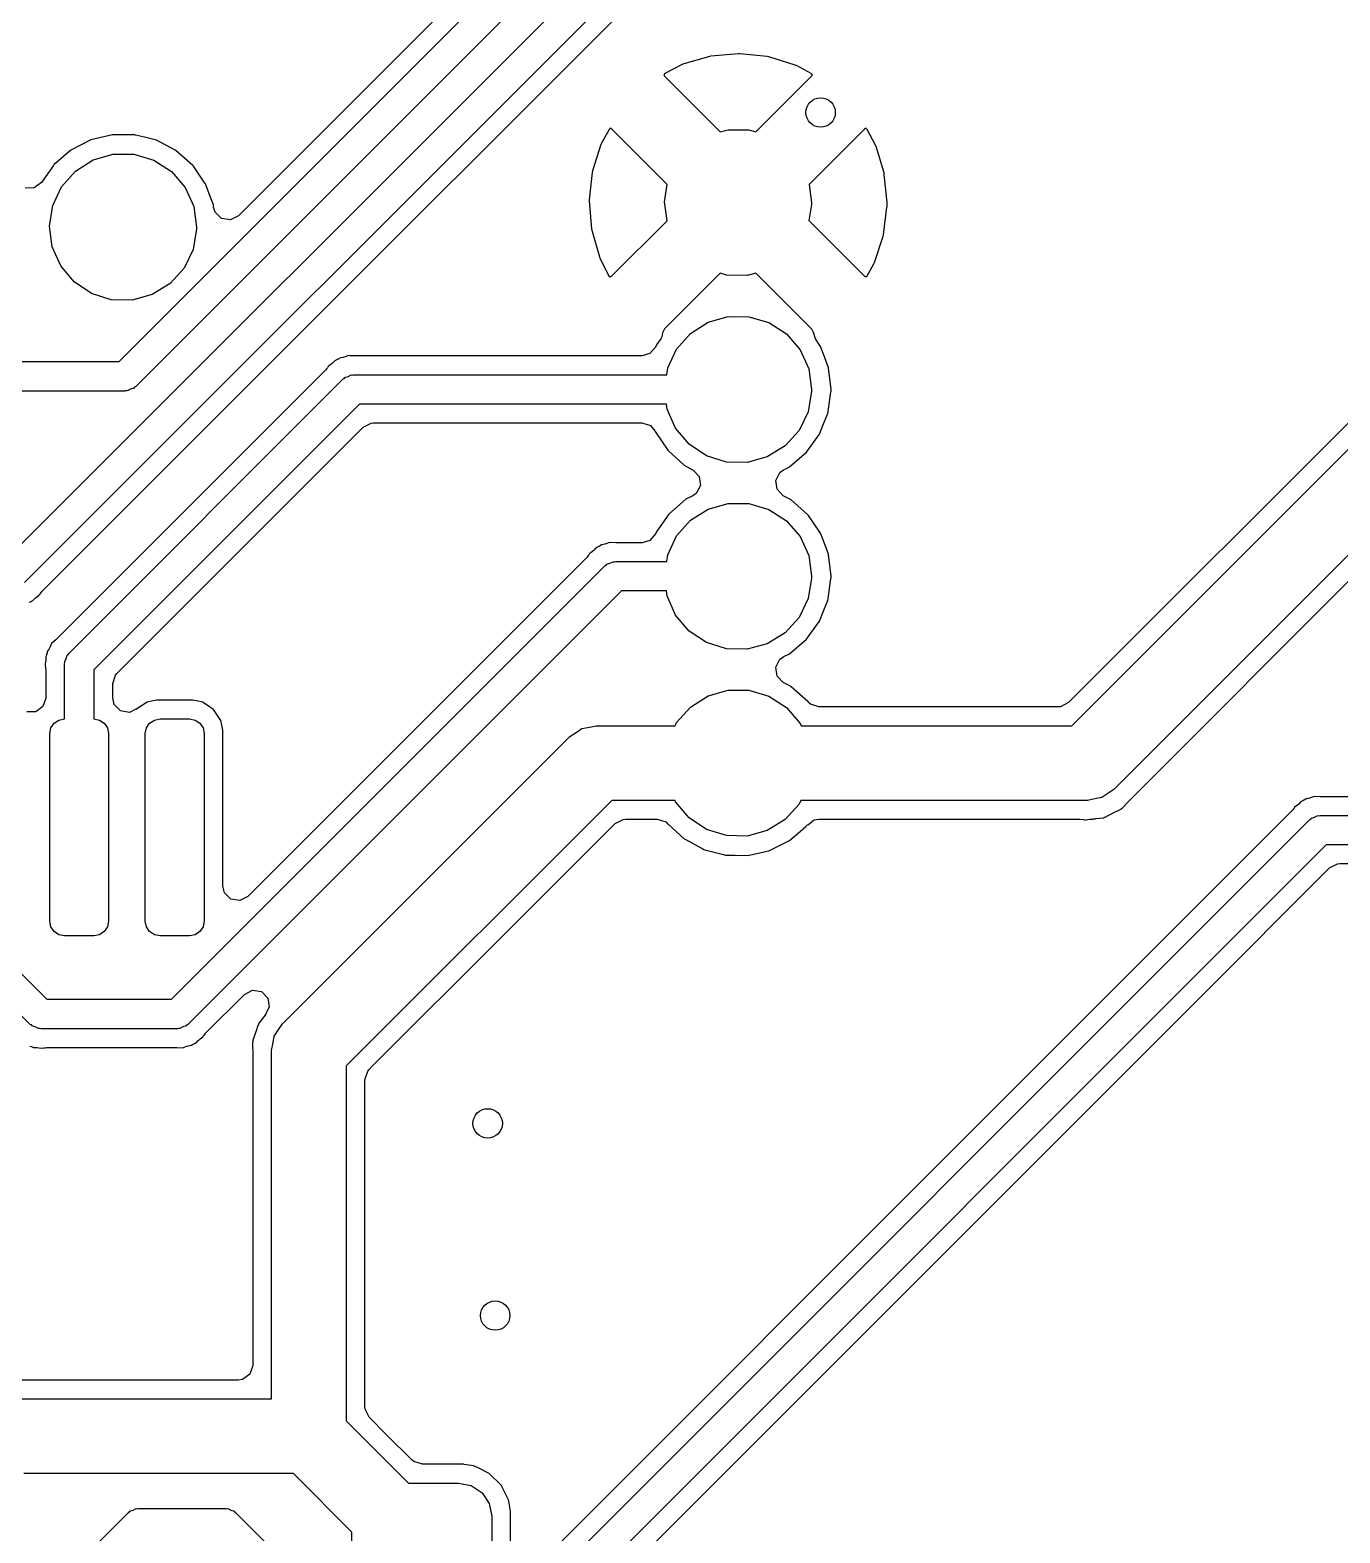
# Model space of a CAD drawing. Extents: x 3.59 to 5.68, y -3.55 to -1.66.
# Drawn here: x 4.5673 to 4.9179, y -2.2883 to -1.8861 of the extents above; entities that cross this region are included whole.
import ezdxf

# ---------------------------------------------------------------- set-up
doc = ezdxf.new("R2010")
doc.units = 0
doc.header["$MEASUREMENT"] = 0
doc.layers.add('BLACK', color=7, linetype='CONTINUOUS')

msp = doc.modelspace()

# ---------------------------------------------------------------- linework, layer by layer
at = {"layer": 'BLACK', "linetype": 'CONTINUOUS'}
for p, q in [((4.5614, -2.02721), (4.76796, -1.82068)), ((4.77238, -1.8274), (4.56582, -2.03393)), ((4.7088, -1.89806), (4.77332, -1.83356)), ((4.59109, -1.97485), (4.71429, -1.85166)), ((4.72101, -1.85607), (4.5955, -1.98157)), ((4.68169, -1.87715), (4.62304, -1.93579)), ((4.74914, -1.89317), (4.74204, -1.89526)), ((4.74951, -1.8931), (4.74914, -1.89317)), ((4.75688, -1.89243), (4.74951, -1.8931)), ((4.75726, -1.89243), (4.75688, -1.89243)), ((4.76462, -1.8932), (4.75726, -1.89243)), ((4.765, -1.89328), (4.76462, -1.8932)), ((4.77207, -1.89547), (4.765, -1.89328)), ((4.68649, -1.92037), (4.7088, -1.89806)), ((4.73722, -1.89774), (4.7369, -1.89806)), ((4.7369, -1.89806), (4.7371, -1.89845)), ((4.7371, -1.89845), (4.75203, -1.91338)), ((4.74169, -1.8954), (4.73722, -1.89774)), ((4.74204, -1.89526), (4.74169, -1.8954)), ((4.76157, -1.91338), (4.77646, -1.89848)), ((4.77242, -1.89562), (4.77207, -1.89547)), ((4.77638, -1.89776), (4.77242, -1.89562)), ((4.77667, -1.89806), (4.77638, -1.89776)), ((4.77646, -1.89848), (4.77667, -1.89806)), ((4.58932, -1.91411), (4.5835, -1.91551)), ((4.58955, -1.91411), (4.58932, -1.91411)), ((4.59228, -1.91413), (4.58955, -1.91411)), ((4.58955, -1.91411), (4.58955, -1.91411)), ((4.5953, -1.91414), (4.59228, -1.91413)), ((4.59552, -1.9142), (4.5953, -1.91414)), ((4.59787, -1.91479), (4.59552, -1.9142)), ((4.59552, -1.9142), (4.59552, -1.9142)), ((4.72227, -1.9127), (4.72023, -1.91641)), ((4.72257, -1.91241), (4.72227, -1.9127)), ((4.72299, -1.91263), (4.72257, -1.91241)), ((4.73783, -1.92746), (4.72299, -1.91263)), ((4.75203, -1.91338), (4.75412, -1.91278)), ((4.75412, -1.91278), (4.7597, -1.91282)), ((4.7597, -1.91282), (4.76157, -1.91338)), ((4.79063, -1.9126), (4.77579, -1.92744)), ((4.79101, -1.9124), (4.79063, -1.9126)), ((4.79134, -1.91272), (4.79101, -1.9124)), ((4.79357, -1.91692), (4.79134, -1.91272)), ((4.57819, -1.91825), (4.57368, -1.92218)), ((4.5784, -1.91814), (4.57819, -1.91825)), ((4.58076, -1.91692), (4.5784, -1.91814)), ((4.5784, -1.91814), (4.5784, -1.91814)), ((4.5835, -1.91551), (4.58076, -1.91692)), ((4.6011, -1.9156), (4.59787, -1.91479)), ((4.6013, -1.91571), (4.6011, -1.9156)), ((4.60615, -1.91828), (4.6013, -1.91571)), ((4.6013, -1.91571), (4.6013, -1.91571)), ((4.60638, -1.9184), (4.60615, -1.91828)), ((4.61084, -1.92238), (4.60638, -1.9184)), ((4.72009, -1.91676), (4.71785, -1.92381)), ((4.72023, -1.91641), (4.72009, -1.91676)), ((4.79372, -1.91727), (4.79357, -1.91692)), ((4.79586, -1.92436), (4.79372, -1.91727)), ((4.57355, -1.92237), (4.57035, -1.92693)), ((4.57368, -1.92218), (4.57355, -1.92237)), ((4.57942, -1.92384), (4.58414, -1.92087)), ((4.58414, -1.92087), (4.58951, -1.91933)), ((4.58951, -1.91933), (4.59509, -1.91937)), ((4.59509, -1.91937), (4.60043, -1.92097)), ((4.60043, -1.92097), (4.60512, -1.924)), ((4.61098, -1.92257), (4.61084, -1.92238)), ((4.61407, -1.92707), (4.61098, -1.92257)), ((4.67494, -1.93192), (4.68649, -1.92037)), ((4.57572, -1.92803), (4.57942, -1.92384)), ((4.60512, -1.924), (4.60876, -1.92823)), ((4.71777, -1.92419), (4.71694, -1.93154)), ((4.71785, -1.92381), (4.71777, -1.92419)), ((4.79593, -1.92473), (4.79586, -1.92436)), ((4.79666, -1.93218), (4.79593, -1.92473)), ((4.56842, -1.92837), (4.56601, -1.92841)), ((4.57035, -1.92693), (4.56842, -1.92837)), ((4.57335, -1.93308), (4.57572, -1.92803)), ((4.60876, -1.92823), (4.61107, -1.93331)), ((4.61423, -1.9273), (4.61407, -1.92707)), ((4.6155, -1.93067), (4.61423, -1.9273)), ((4.61618, -1.93246), (4.6155, -1.93067)), ((4.73711, -1.93205), (4.73783, -1.92746)), ((4.77579, -1.92744), (4.77648, -1.93229)), ((4.57065, -2.03619), (4.67494, -1.93192)), ((4.57249, -1.93859), (4.57335, -1.93308)), ((4.61107, -1.93331), (4.61186, -1.93883)), ((4.61634, -1.9329), (4.61618, -1.93246)), ((4.61641, -1.9334), (4.61634, -1.9329)), ((4.61642, -1.93351), (4.61641, -1.9334)), ((4.61682, -1.93481), (4.61642, -1.93351)), ((4.71694, -1.93154), (4.71694, -1.93192)), ((4.71694, -1.93192), (4.71756, -1.9393)), ((4.73778, -1.93716), (4.73711, -1.93205)), ((4.77647, -1.93277), (4.77575, -1.9371)), ((4.77648, -1.93229), (4.77647, -1.93277)), ((4.79571, -1.94093), (4.79664, -1.93351)), ((4.79664, -1.93351), (4.79666, -1.93329)), ((4.79667, -1.9324), (4.79666, -1.93218)), ((4.79666, -1.93329), (4.79667, -1.9324)), ((4.57322, -1.94413), (4.57249, -1.93859)), ((4.61852, -1.93651), (4.61682, -1.93481)), ((4.6209, -1.93689), (4.61852, -1.93651)), ((4.62304, -1.93579), (4.6209, -1.93689)), ((4.72295, -1.95199), (4.73778, -1.93716)), ((4.77575, -1.9371), (4.79059, -1.95194)), ((4.61186, -1.93932), (4.61093, -1.94482)), ((4.61186, -1.93883), (4.61186, -1.93932)), ((4.71756, -1.9393), (4.71763, -1.93967)), ((4.71763, -1.93967), (4.71967, -1.94678)), ((4.79328, -1.94833), (4.79562, -1.9413)), ((4.79562, -1.9413), (4.79571, -1.94093)), ((4.57547, -1.94924), (4.57322, -1.94413)), ((4.61093, -1.94482), (4.6085, -1.94984)), ((4.71967, -1.94678), (4.71981, -1.94714)), ((4.57906, -1.95351), (4.57547, -1.94924)), ((4.6085, -1.94984), (4.60475, -1.95398)), ((4.71981, -1.94714), (4.72224, -1.95187)), ((4.79131, -1.95188), (4.79313, -1.94867)), ((4.79313, -1.94867), (4.79328, -1.94833)), ((4.5837, -1.9566), (4.57906, -1.95351)), ((4.60475, -1.95398), (4.6, -1.9569)), ((4.72224, -1.95187), (4.72256, -1.95219)), ((4.72256, -1.95219), (4.72295, -1.95199)), ((4.75202, -1.95121), (4.73714, -1.96609)), ((4.75365, -1.95172), (4.75202, -1.95121)), ((4.75923, -1.95182), (4.75365, -1.95172)), ((4.76155, -1.95119), (4.75923, -1.95182)), ((4.7765, -1.96614), (4.76155, -1.95119)), ((4.79059, -1.95194), (4.79102, -1.95216)), ((4.79102, -1.95216), (4.79131, -1.95188)), ((4.58903, -1.95827), (4.5837, -1.9566)), ((4.59461, -1.95837), (4.58903, -1.95827)), ((4.6, -1.9569), (4.59461, -1.95837)), ((4.74876, -1.96432), (4.75412, -1.96278)), ((4.75412, -1.96278), (4.7597, -1.96282)), ((4.7597, -1.96282), (4.76505, -1.96442)), ((4.73714, -1.96609), (4.73659, -1.96717)), ((4.74404, -1.9673), (4.74876, -1.96432)), ((4.76505, -1.96442), (4.76974, -1.96745)), ((4.77699, -1.96709), (4.7765, -1.96614)), ((4.73466, -1.97095), (4.73321, -1.97271)), ((4.73467, -1.97095), (4.73466, -1.97095)), ((4.73469, -1.9709), (4.73467, -1.97095)), ((4.73474, -1.97085), (4.73469, -1.9709)), ((4.73478, -1.97075), (4.73474, -1.97085)), ((4.73486, -1.97053), (4.73478, -1.97075)), ((4.735, -1.97034), (4.73486, -1.97053)), ((4.73613, -1.96872), (4.735, -1.97034)), ((4.735, -1.97034), (4.735, -1.97034)), ((4.73642, -1.96825), (4.73613, -1.96872)), ((4.73659, -1.96717), (4.73642, -1.96825)), ((4.74034, -1.97148), (4.74404, -1.9673)), ((4.76974, -1.96745), (4.77338, -1.97168)), ((4.77748, -1.96877), (4.77699, -1.96709)), ((4.77869, -1.97053), (4.77748, -1.96877)), ((4.77885, -1.97076), (4.77869, -1.97053)), ((4.7798, -1.97328), (4.77885, -1.97076)), ((4.52528, -1.97485), (4.59109, -1.97485)), ((4.64887, -1.97461), (4.64824, -1.97524)), ((4.64925, -1.97446), (4.64887, -1.97461)), ((4.64952, -1.97429), (4.64925, -1.97446)), ((4.6498, -1.97416), (4.64952, -1.97429)), ((4.65013, -1.97392), (4.6498, -1.97416)), ((4.65101, -1.97374), (4.65013, -1.97392)), ((4.65159, -1.97356), (4.65101, -1.97374)), ((4.65204, -1.97339), (4.65159, -1.97356)), ((4.65243, -1.97324), (4.65204, -1.97339)), ((4.65204, -1.97339), (4.65204, -1.97339)), ((4.65283, -1.97326), (4.65243, -1.97324)), ((4.65399, -1.97333), (4.65283, -1.97326)), ((4.65283, -1.97326), (4.65283, -1.97326)), ((4.65419, -1.97333), (4.65399, -1.97333)), ((4.73111, -1.97333), (4.65419, -1.97333)), ((4.73321, -1.97271), (4.73111, -1.97333)), ((4.73797, -1.97653), (4.74034, -1.97148)), ((4.77338, -1.97168), (4.77569, -1.97676)), ((4.78086, -1.97608), (4.7798, -1.97328)), ((4.64633, -1.97715), (4.6102, -2.01328)), ((4.64663, -1.97676), (4.64633, -1.97715)), ((4.64685, -1.97652), (4.64663, -1.97676)), ((4.64705, -1.97616), (4.64685, -1.97652)), ((4.64778, -1.97564), (4.64705, -1.97616)), ((4.64824, -1.97524), (4.64778, -1.97564)), ((4.65154, -1.9791), (4.65242, -1.97882)), ((4.65242, -1.97882), (4.65324, -1.9784)), ((4.65324, -1.9784), (4.65356, -1.97845)), ((4.65356, -1.97845), (4.65386, -1.97835)), ((4.65386, -1.97835), (4.73769, -1.97835)), ((4.73769, -1.97835), (4.73797, -1.97653)), ((4.77569, -1.97676), (4.77648, -1.98229)), ((4.78096, -1.97635), (4.78086, -1.97608)), ((4.78099, -1.97658), (4.78096, -1.97635)), ((4.78125, -1.97869), (4.78099, -1.97658)), ((4.78099, -1.97658), (4.78099, -1.97658)), ((4.78168, -1.98229), (4.78125, -1.97869)), ((4.59272, -1.98272), (4.52691, -1.98272)), ((4.57765, -2.05293), (4.65107, -1.9795)), ((4.59302, -1.98262), (4.59272, -1.98272)), ((4.59333, -1.98267), (4.59302, -1.98262)), ((4.59415, -1.98225), (4.59333, -1.98267)), ((4.59503, -1.98197), (4.59415, -1.98225)), ((4.59522, -1.98171), (4.59503, -1.98197)), ((4.5955, -1.98157), (4.59522, -1.98171)), ((4.65107, -1.9795), (4.65136, -1.97936)), ((4.65136, -1.97936), (4.65154, -1.9791)), ((4.77647, -1.98277), (4.77555, -1.98827)), ((4.77648, -1.98229), (4.77647, -1.98277)), ((4.7809, -1.98828), (4.78166, -1.98293)), ((4.78166, -1.98293), (4.78168, -1.98281)), ((4.78166, -1.98293), (4.78166, -1.98293)), ((4.78168, -1.98281), (4.78168, -1.98229)), ((4.93067, -1.98066), (4.84523, -2.06613)), ((4.65549, -1.98622), (4.58437, -2.05734)), ((4.73766, -1.98622), (4.65549, -1.98622)), ((4.73784, -1.98758), (4.73766, -1.98622)), ((4.84617, -2.07229), (4.9345, -1.98393)), ((4.74008, -1.99269), (4.73784, -1.98758)), ((4.77555, -1.98827), (4.77311, -1.9933)), ((4.77952, -1.99199), (4.78075, -1.98895)), ((4.78075, -1.98895), (4.78083, -1.98873)), ((4.78075, -1.98895), (4.78075, -1.98895)), ((4.78083, -1.98873), (4.7809, -1.98828)), ((4.59053, -2.05828), (4.65643, -1.99239)), ((4.65643, -1.99239), (4.65857, -1.99129)), ((4.65857, -1.99129), (4.65918, -1.99124)), ((4.65918, -1.99124), (4.73107, -1.99124)), ((4.73107, -1.99124), (4.73336, -1.99199)), ((4.73336, -1.99199), (4.73454, -1.99337)), ((4.73454, -1.99337), (4.73462, -1.99359)), ((4.73462, -1.99359), (4.73796, -1.99855)), ((4.74367, -1.99696), (4.74008, -1.99269)), ((4.77311, -1.9933), (4.76937, -1.99743)), ((4.77511, -1.99913), (4.7786, -1.99428)), ((4.7786, -1.99428), (4.77952, -1.99199)), ((4.73796, -1.99855), (4.73813, -1.99871)), ((4.73813, -1.99871), (4.73813, -1.99871)), ((4.73813, -1.99871), (4.74116, -2.00146)), ((4.74832, -2.00005), (4.74367, -1.99696)), ((4.76937, -1.99743), (4.76461, -2.00035)), ((4.77057, -2.00302), (4.77511, -1.99913)), ((4.74116, -2.00146), (4.74238, -2.00257)), ((4.74238, -2.00257), (4.74474, -2.00386)), ((4.75365, -2.00172), (4.74832, -2.00005)), ((4.75923, -2.00182), (4.75365, -2.00172)), ((4.76461, -2.00035), (4.75923, -2.00182)), ((4.76973, -2.00344), (4.77057, -2.00302)), ((4.94572, -2.001), (4.85739, -2.08936)), ((4.74474, -2.00386), (4.7464, -2.0056)), ((4.7464, -2.0056), (4.74671, -2.00799)), ((4.76689, -2.00663), (4.76801, -2.0045)), ((4.76723, -2.00901), (4.76689, -2.00663)), ((4.76801, -2.0045), (4.76898, -2.00382)), ((4.76898, -2.00382), (4.76973, -2.00344)), ((4.74467, -2.01074), (4.74302, -2.0116)), ((4.74556, -2.01011), (4.74467, -2.01074)), ((4.74671, -2.00799), (4.74556, -2.01011)), ((4.7689, -2.01074), (4.76723, -2.00901)), ((4.77079, -2.01174), (4.7689, -2.01074)), ((4.6102, -2.01328), (4.57434, -2.04914)), ((4.74281, -2.0117), (4.7383, -2.01564)), ((4.74302, -2.0116), (4.74281, -2.0117)), ((4.74302, -2.0116), (4.74302, -2.0116)), ((4.74404, -2.0173), (4.74876, -2.01432)), ((4.74876, -2.01432), (4.75412, -2.01278)), ((4.75412, -2.01278), (4.7597, -2.01282)), ((4.7597, -2.01282), (4.76505, -2.01442)), ((4.76505, -2.01442), (4.76974, -2.01745)), ((4.771, -2.01185), (4.77079, -2.01174)), ((4.77079, -2.01174), (4.77079, -2.01174)), ((4.77546, -2.01583), (4.771, -2.01185)), ((4.7383, -2.01564), (4.73486, -2.02053)), ((4.74034, -2.02148), (4.74404, -2.0173)), ((4.76974, -2.01745), (4.77338, -2.02168)), ((4.7756, -2.01602), (4.77546, -2.01583)), ((4.77869, -2.02053), (4.7756, -2.01602)), ((4.72251, -2.02324), (4.72212, -2.02339)), ((4.72403, -2.02332), (4.72251, -2.02324)), ((4.73321, -2.02271), (4.73111, -2.02333)), ((4.73466, -2.02095), (4.73321, -2.02271)), ((4.73467, -2.02095), (4.73466, -2.02095)), ((4.73469, -2.0209), (4.73467, -2.02095)), ((4.73474, -2.02085), (4.73469, -2.0209)), ((4.73478, -2.02075), (4.73474, -2.02085)), ((4.73486, -2.02053), (4.73478, -2.02075)), ((4.73797, -2.02653), (4.74034, -2.02148)), ((4.77338, -2.02168), (4.77569, -2.02676)), ((4.77885, -2.02076), (4.77869, -2.02053)), ((4.78007, -2.02398), (4.77885, -2.02076)), ((4.71641, -2.02715), (4.62584, -2.1177)), ((4.71671, -2.02676), (4.71641, -2.02715)), ((4.71693, -2.02651), (4.71671, -2.02676)), ((4.71713, -2.02616), (4.71693, -2.02651)), ((4.71746, -2.02592), (4.71713, -2.02616)), ((4.71785, -2.02564), (4.71746, -2.02592)), ((4.71746, -2.02592), (4.71746, -2.02592)), ((4.71832, -2.02524), (4.71785, -2.02564)), ((4.71846, -2.02509), (4.71832, -2.02524)), ((4.71895, -2.02461), (4.71846, -2.02509)), ((4.71933, -2.02446), (4.71895, -2.02461)), ((4.7196, -2.02429), (4.71933, -2.02446)), ((4.71988, -2.02416), (4.7196, -2.02429)), ((4.72021, -2.02392), (4.71988, -2.02416)), ((4.72109, -2.02374), (4.72021, -2.02392)), ((4.72167, -2.02356), (4.72109, -2.02374)), ((4.72212, -2.02339), (4.72167, -2.02356)), ((4.72212, -2.02339), (4.72212, -2.02339)), ((4.72407, -2.02333), (4.72403, -2.02332)), ((4.72427, -2.02333), (4.72407, -2.02333)), ((4.73111, -2.02333), (4.72427, -2.02333)), ((4.73769, -2.02835), (4.73797, -2.02653)), ((4.77569, -2.02676), (4.77648, -2.03229)), ((4.7807, -2.02565), (4.78007, -2.02398)), ((4.78096, -2.02635), (4.7807, -2.02565)), ((4.78099, -2.02658), (4.78096, -2.02635)), ((4.78124, -2.02861), (4.78099, -2.02658)), ((4.78099, -2.02658), (4.78099, -2.02658)), ((4.6051, -2.14553), (4.72115, -2.0295)), ((4.72115, -2.0295), (4.72144, -2.02936)), ((4.72144, -2.02936), (4.72162, -2.0291)), ((4.72162, -2.0291), (4.7225, -2.02882)), ((4.7225, -2.02882), (4.72332, -2.0284)), ((4.72332, -2.0284), (4.72364, -2.02845)), ((4.72364, -2.02845), (4.72394, -2.02835)), ((4.72394, -2.02835), (4.73769, -2.02835)), ((4.78168, -2.03229), (4.78124, -2.02861)), ((4.86122, -2.09263), (4.92447, -2.02935)), ((4.77647, -2.03277), (4.77555, -2.03827)), ((4.77648, -2.03229), (4.77647, -2.03277)), ((4.78089, -2.03835), (4.78166, -2.03293)), ((4.78166, -2.03293), (4.78168, -2.03281)), ((4.78166, -2.03293), (4.78166, -2.03293)), ((4.78168, -2.03281), (4.78168, -2.03229)), ((4.56709, -2.03927), (4.56737, -2.03914)), ((4.56737, -2.03914), (4.56764, -2.03897)), ((4.56764, -2.03897), (4.56802, -2.03883)), ((4.56802, -2.03883), (4.56865, -2.03819)), ((4.56865, -2.03819), (4.56911, -2.0378)), ((4.56911, -2.0378), (4.5695, -2.03751)), ((4.5695, -2.03751), (4.56984, -2.03727)), ((4.56984, -2.03727), (4.57004, -2.03692)), ((4.57004, -2.03692), (4.57026, -2.03667)), ((4.57026, -2.03667), (4.57056, -2.03628)), ((4.57056, -2.03628), (4.57065, -2.03619)), ((4.72557, -2.03622), (4.60952, -2.15225)), ((4.73766, -2.03622), (4.72557, -2.03622)), ((4.73784, -2.03758), (4.73766, -2.03622)), ((4.74008, -2.04269), (4.73784, -2.03758)), ((4.77555, -2.03827), (4.77311, -2.0433)), ((4.77959, -2.04182), (4.78075, -2.03895)), ((4.78075, -2.03895), (4.78083, -2.03873)), ((4.78075, -2.03895), (4.78075, -2.03895)), ((4.78083, -2.03873), (4.78089, -2.03835)), ((4.74367, -2.04696), (4.74008, -2.04269)), ((4.77311, -2.0433), (4.76937, -2.04743)), ((4.7786, -2.04428), (4.77959, -2.04182)), ((4.74832, -2.05005), (4.74367, -2.04696)), ((4.77511, -2.04913), (4.7786, -2.04428)), ((4.57266, -2.05115), (4.57237, -2.05168)), ((4.57303, -2.05033), (4.57266, -2.05115)), ((4.57364, -2.04977), (4.57303, -2.05033)), ((4.57419, -2.04928), (4.57364, -2.04977)), ((4.57434, -2.04914), (4.57419, -2.04928)), ((4.75365, -2.05172), (4.74832, -2.05005)), ((4.76461, -2.05035), (4.75923, -2.05182)), ((4.76937, -2.04743), (4.76461, -2.05035)), ((4.77057, -2.05302), (4.77511, -2.04913)), ((4.57143, -2.05531), (4.57136, -2.05572)), ((4.57148, -2.0547), (4.57143, -2.05531)), ((4.57164, -2.05343), (4.57148, -2.05381)), ((4.57148, -2.05381), (4.57148, -2.0547)), ((4.57171, -2.05313), (4.57164, -2.05343)), ((4.57182, -2.05284), (4.57171, -2.05313)), ((4.57188, -2.05243), (4.57182, -2.05284)), ((4.57211, -2.05209), (4.57188, -2.05243)), ((4.57237, -2.05168), (4.57211, -2.05209)), ((4.57211, -2.05209), (4.57211, -2.05209)), ((4.5765, -2.05571), (4.57659, -2.05541)), ((4.57654, -2.0551), (4.57696, -2.05428)), ((4.57659, -2.05541), (4.57654, -2.0551)), ((4.57696, -2.05428), (4.57725, -2.0534)), ((4.57725, -2.0534), (4.5775, -2.05321)), ((4.5775, -2.05321), (4.57765, -2.05293)), ((4.75923, -2.05182), (4.75365, -2.05172)), ((4.76689, -2.05663), (4.76801, -2.0545)), ((4.76801, -2.0545), (4.76898, -2.05382)), ((4.76898, -2.05382), (4.769, -2.0538)), ((4.769, -2.0538), (4.77057, -2.05302)), ((4.57136, -2.05572), (4.57129, -2.05619)), ((4.57129, -2.05619), (4.57139, -2.05659)), ((4.57139, -2.05659), (4.57141, -2.05692)), ((4.57141, -2.05692), (4.57148, -2.0574)), ((4.57148, -2.0574), (4.57148, -2.06491)), ((4.5765, -2.07048), (4.5765, -2.05571)), ((4.58437, -2.05734), (4.58437, -2.07048)), ((4.58939, -2.06104), (4.59013, -2.05875)), ((4.59013, -2.05875), (4.59053, -2.05828)), ((4.76723, -2.05901), (4.76689, -2.05663)), ((4.7689, -2.06074), (4.76723, -2.05901)), ((4.58939, -2.06488), (4.58939, -2.06104)), ((4.74876, -2.06432), (4.75412, -2.06278)), ((4.75412, -2.06278), (4.7597, -2.06282)), ((4.7597, -2.06282), (4.76505, -2.06442)), ((4.77079, -2.06174), (4.7689, -2.06074)), ((4.771, -2.06185), (4.77079, -2.06174)), ((4.77079, -2.06174), (4.77079, -2.06174)), ((4.77546, -2.06583), (4.771, -2.06185)), ((4.57073, -2.0672), (4.56878, -2.06861)), ((4.57148, -2.06491), (4.57073, -2.0672)), ((4.58981, -2.06665), (4.58939, -2.06488)), ((4.59152, -2.06835), (4.58981, -2.06665)), ((4.59858, -2.06598), (4.59561, -2.06796)), ((4.59895, -2.0659), (4.59858, -2.06598)), ((4.59977, -2.06574), (4.59895, -2.0659)), ((4.59895, -2.0659), (4.59895, -2.0659)), ((4.60119, -2.06546), (4.59977, -2.06574)), ((4.61083, -2.06546), (4.60119, -2.06546)), ((4.61224, -2.06574), (4.61083, -2.06546)), ((4.61306, -2.0659), (4.61224, -2.06574)), ((4.61344, -2.06598), (4.61306, -2.0659)), ((4.61306, -2.0659), (4.61306, -2.0659)), ((4.61416, -2.06646), (4.61344, -2.06598)), ((4.61559, -2.06741), (4.61416, -2.06646)), ((4.6164, -2.06796), (4.61559, -2.06741)), ((4.74034, -2.07148), (4.74404, -2.0673)), ((4.74404, -2.0673), (4.74876, -2.06432)), ((4.76505, -2.06442), (4.76974, -2.06745)), ((4.76974, -2.06745), (4.77338, -2.07168)), ((4.77557, -2.06598), (4.77546, -2.06583)), ((4.77616, -2.06652), (4.77557, -2.06598)), ((4.77845, -2.06727), (4.77616, -2.06652)), ((4.84248, -2.06727), (4.77845, -2.06727)), ((4.84309, -2.06722), (4.84248, -2.06727)), ((4.84523, -2.06613), (4.84309, -2.06722)), ((4.56878, -2.06861), (4.56637, -2.06861)), ((4.5737, -2.07163), (4.57497, -2.07078)), ((4.57497, -2.07078), (4.57648, -2.07048)), ((4.57648, -2.07048), (4.5765, -2.07048)), ((4.58437, -2.07048), (4.58586, -2.07078)), ((4.58586, -2.07078), (4.58714, -2.07163)), ((4.5939, -2.06873), (4.59152, -2.06835)), ((4.59556, -2.06788), (4.5939, -2.06873)), ((4.59561, -2.06796), (4.59556, -2.06788)), ((4.59929, -2.07163), (4.60056, -2.07078)), ((4.60056, -2.07078), (4.60207, -2.07048)), ((4.60207, -2.07048), (4.60994, -2.07048)), ((4.60994, -2.07048), (4.61145, -2.07078)), ((4.61145, -2.07078), (4.61273, -2.07163)), ((4.61838, -2.07092), (4.6164, -2.06796)), ((4.61846, -2.0713), (4.61838, -2.07092)), ((4.61853, -2.07169), (4.61846, -2.0713)), ((4.61846, -2.0713), (4.61846, -2.0713)), ((4.73996, -2.07229), (4.74034, -2.07148)), ((4.57254, -2.07441), (4.57284, -2.07291)), ((4.57254, -2.12461), (4.57254, -2.07441)), ((4.57284, -2.07291), (4.5737, -2.07163)), ((4.58714, -2.07163), (4.58799, -2.07291)), ((4.58799, -2.07291), (4.58829, -2.07441)), ((4.58829, -2.07441), (4.58829, -2.12461)), ((4.59813, -2.07441), (4.59843, -2.07291)), ((4.59813, -2.12461), (4.59813, -2.07441)), ((4.59843, -2.07291), (4.59929, -2.07163)), ((4.61273, -2.07163), (4.61358, -2.07291)), ((4.61358, -2.07291), (4.61388, -2.07441)), ((4.61388, -2.07441), (4.61388, -2.12461)), ((4.6189, -2.07353), (4.61853, -2.07169)), ((4.6189, -2.11522), (4.6189, -2.07353)), ((4.63482, -2.15213), (4.71175, -2.07522)), ((4.71175, -2.07522), (4.71344, -2.07409)), ((4.71344, -2.07409), (4.71499, -2.07305)), ((4.71499, -2.07305), (4.71701, -2.07265)), ((4.71499, -2.07305), (4.71499, -2.07305)), ((4.71499, -2.07305), (4.71499, -2.07305)), ((4.71701, -2.07265), (4.71882, -2.07229)), ((4.71882, -2.07229), (4.73996, -2.07229)), ((4.77338, -2.07168), (4.77365, -2.07229)), ((4.77365, -2.07229), (4.84617, -2.07229)), ((4.85414, -2.09153), (4.85229, -2.09189)), ((4.85575, -2.09045), (4.85414, -2.09153)), ((4.85414, -2.09153), (4.85414, -2.09153)), ((4.85414, -2.09153), (4.85414, -2.09153)), ((4.85739, -2.08936), (4.85575, -2.09045)), ((4.85739, -2.08936), (4.85739, -2.08936)), ((4.85739, -2.08936), (4.85739, -2.08936)), ((4.91029, -2.09154), (4.90971, -2.09171)), ((4.91074, -2.09136), (4.91029, -2.09154)), ((4.91113, -2.09122), (4.91074, -2.09136)), ((4.91074, -2.09136), (4.91074, -2.09136)), ((4.91258, -2.09129), (4.91113, -2.09122)), ((4.91269, -2.0913), (4.91258, -2.09129)), ((4.9129, -2.0913), (4.91269, -2.0913)), ((5.03144, -2.0913), (4.9129, -2.0913)), ((4.72296, -2.09229), (4.65189, -2.16335)), ((4.73991, -2.09229), (4.72296, -2.09229)), ((4.74008, -2.09269), (4.73991, -2.09229)), ((4.74367, -2.09696), (4.74008, -2.09269)), ((4.77311, -2.0933), (4.76937, -2.09743)), ((4.7736, -2.09229), (4.77311, -2.0933)), ((4.85031, -2.09229), (4.7736, -2.09229)), ((4.90503, -2.09512), (4.82383, -2.17631)), ((4.85032, -2.09229), (4.85031, -2.09229)), ((4.85229, -2.09189), (4.85032, -2.09229)), ((4.85032, -2.09229), (4.85032, -2.09229)), ((4.85706, -2.09572), (4.85722, -2.09564)), ((4.85722, -2.09564), (4.85907, -2.09474)), ((4.85907, -2.09474), (4.85924, -2.0946)), ((4.85924, -2.0946), (4.8593, -2.09454)), ((4.8593, -2.09454), (4.85933, -2.09451)), ((4.85933, -2.09451), (4.85941, -2.09445)), ((4.85941, -2.09445), (4.85965, -2.09432)), ((4.85965, -2.09432), (4.86111, -2.09274)), ((4.86111, -2.09274), (4.86122, -2.09263)), ((4.90533, -2.09473), (4.90503, -2.09512)), ((4.90555, -2.09449), (4.90533, -2.09473)), ((4.90575, -2.09413), (4.90555, -2.09449)), ((4.90648, -2.09361), (4.90575, -2.09413)), ((4.90694, -2.09321), (4.90648, -2.09361)), ((4.90728, -2.09287), (4.90694, -2.09321)), ((4.90757, -2.09258), (4.90728, -2.09287)), ((4.90728, -2.09287), (4.90728, -2.09287)), ((4.90795, -2.09243), (4.90757, -2.09258)), ((4.90822, -2.09226), (4.90795, -2.09243)), ((4.9085, -2.09214), (4.90822, -2.09226)), ((4.90883, -2.09189), (4.9085, -2.09214)), ((4.90971, -2.09171), (4.90883, -2.09189)), ((4.69168, -2.31556), (4.90978, -2.09748)), ((4.69378, -2.12856), (4.7239, -2.09845)), ((4.7239, -2.09845), (4.72604, -2.09736)), ((4.72604, -2.09736), (4.72665, -2.09731)), ((4.72665, -2.09731), (4.73514, -2.09731)), ((4.73514, -2.09731), (4.73743, -2.09805)), ((4.73743, -2.09805), (4.73794, -2.09852)), ((4.73794, -2.09852), (4.73796, -2.09855)), ((4.73796, -2.09855), (4.74238, -2.10257)), ((4.74832, -2.10005), (4.74367, -2.09696)), ((4.76937, -2.09743), (4.76461, -2.10035)), ((4.77352, -2.1005), (4.77494, -2.09928)), ((4.77494, -2.09928), (4.77511, -2.09913)), ((4.77494, -2.09928), (4.77494, -2.09928)), ((4.77511, -2.09913), (4.77525, -2.09894)), ((4.77525, -2.09894), (4.77526, -2.09893)), ((4.77525, -2.09894), (4.77525, -2.09894)), ((4.77526, -2.09893), (4.77527, -2.09892)), ((4.77527, -2.09892), (4.77541, -2.09877)), ((4.77541, -2.09877), (4.77544, -2.0988)), ((4.77544, -2.0988), (4.7772, -2.0975)), ((4.7772, -2.0975), (4.77842, -2.09731)), ((4.77842, -2.09731), (4.8483, -2.09731)), ((4.8483, -2.09731), (4.84912, -2.09739)), ((4.84912, -2.09739), (4.84928, -2.09743)), ((4.84928, -2.09743), (4.8496, -2.0975)), ((4.8496, -2.0975), (4.84992, -2.09746)), ((4.84992, -2.09746), (4.85098, -2.09733)), ((4.85098, -2.09733), (4.85131, -2.09732)), ((4.85131, -2.09732), (4.8514, -2.09731)), ((4.8514, -2.09731), (4.85156, -2.09731)), ((4.85156, -2.09731), (4.85172, -2.09728)), ((4.85172, -2.09728), (4.85195, -2.09724)), ((4.85172, -2.09728), (4.85172, -2.09728)), ((4.85195, -2.09724), (4.85234, -2.09718)), ((4.85234, -2.09718), (4.85252, -2.09715)), ((4.85252, -2.09715), (4.85457, -2.09691)), ((4.85457, -2.09691), (4.85484, -2.09678)), ((4.85484, -2.09678), (4.85495, -2.09674)), ((4.85495, -2.09674), (4.85525, -2.09669)), ((4.85525, -2.09669), (4.85553, -2.09654)), ((4.85553, -2.09654), (4.85706, -2.09572)), ((4.85553, -2.09654), (4.85553, -2.09654)), ((4.90978, -2.09748), (4.91006, -2.09733)), ((4.91006, -2.09733), (4.91024, -2.09707)), ((4.91024, -2.09707), (4.91112, -2.09679)), ((4.91112, -2.09679), (4.91194, -2.09637)), ((4.91194, -2.09637), (4.91226, -2.09642)), ((4.91226, -2.09642), (4.91256, -2.09632)), ((4.91256, -2.09632), (5.13766, -2.09632)), ((4.74238, -2.10257), (4.74259, -2.10269)), ((4.74259, -2.10269), (4.74716, -2.10517)), ((4.75365, -2.10172), (4.74832, -2.10005)), ((4.75923, -2.10182), (4.75365, -2.10172)), ((4.76461, -2.10035), (4.75923, -2.10182)), ((4.76845, -2.10408), (4.77057, -2.10302)), ((4.77057, -2.10302), (4.77352, -2.1005)), ((4.91419, -2.1042), (4.69609, -2.32228)), ((4.74716, -2.10517), (4.74763, -2.10543)), ((4.74763, -2.10543), (4.74786, -2.10549)), ((4.74786, -2.10549), (4.74786, -2.10549)), ((4.74786, -2.10549), (4.75286, -2.1068)), ((4.75286, -2.1068), (4.75342, -2.10694)), ((4.75342, -2.10694), (4.75365, -2.10695)), ((4.75365, -2.10695), (4.75365, -2.10695)), ((4.75365, -2.10695), (4.75595, -2.10698)), ((4.75595, -2.10698), (4.7594, -2.10704)), ((4.7594, -2.10704), (4.75979, -2.10695)), ((4.75979, -2.10695), (4.765, -2.10575)), ((4.765, -2.10575), (4.76523, -2.1057)), ((4.765, -2.10575), (4.765, -2.10575)), ((4.76523, -2.1057), (4.76589, -2.10537)), ((4.76589, -2.10537), (4.76845, -2.10408)), ((5.13929, -2.1042), (4.91419, -2.1042)), ((4.88028, -2.1452), (4.91513, -2.11036)), ((4.91513, -2.11036), (4.91727, -2.10926)), ((4.91727, -2.10926), (4.91788, -2.10922)), ((4.91788, -2.10922), (5.13384, -2.10922)), ((4.61933, -2.11699), (4.6189, -2.11522)), ((4.62103, -2.1187), (4.61933, -2.11699)), ((4.62341, -2.11907), (4.62103, -2.1187)), ((4.62555, -2.11798), (4.62341, -2.11907)), ((4.62584, -2.1177), (4.62555, -2.11798)), ((4.57284, -2.12612), (4.57254, -2.12461)), ((4.5737, -2.12739), (4.57284, -2.12612)), ((4.57497, -2.12825), (4.5737, -2.12739)), ((4.58714, -2.12739), (4.58586, -2.12825)), ((4.58799, -2.12612), (4.58714, -2.12739)), ((4.58829, -2.12461), (4.58799, -2.12612)), ((4.59843, -2.12612), (4.59813, -2.12461)), ((4.59929, -2.12739), (4.59843, -2.12612)), ((4.60056, -2.12825), (4.59929, -2.12739)), ((4.61273, -2.12739), (4.61145, -2.12825)), ((4.61358, -2.12612), (4.61273, -2.12739)), ((4.61388, -2.12461), (4.61358, -2.12612)), ((4.57648, -2.12855), (4.57497, -2.12825)), ((4.58435, -2.12855), (4.57648, -2.12855)), ((4.58586, -2.12825), (4.58435, -2.12855)), ((4.60207, -2.12855), (4.60056, -2.12825)), ((4.60994, -2.12855), (4.60207, -2.12855)), ((4.61145, -2.12825), (4.60994, -2.12855)), ((4.65889, -2.16344), (4.69378, -2.12856)), ((4.55878, -2.13253), (4.57175, -2.14553)), ((4.56733, -2.15225), (4.55206, -2.13694)), ((4.62467, -2.1442), (4.62682, -2.1431)), ((4.62682, -2.1431), (4.6292, -2.14348)), ((4.6292, -2.14348), (4.6309, -2.14518)), ((4.57175, -2.14553), (4.6051, -2.14553)), ((4.61426, -2.1546), (4.62467, -2.1442)), ((4.63128, -2.14756), (4.63041, -2.14944)), ((4.6309, -2.14518), (4.63128, -2.14756)), ((4.70461, -2.32086), (4.88028, -2.1452)), ((4.62855, -2.15187), (4.62845, -2.15215)), ((4.62982, -2.15025), (4.62855, -2.15187)), ((4.62993, -2.15011), (4.62982, -2.15025)), ((4.63029, -2.1496), (4.62993, -2.15011)), ((4.63039, -2.14947), (4.63029, -2.1496)), ((4.63029, -2.1496), (4.63029, -2.1496)), ((4.63041, -2.14944), (4.63039, -2.14947)), ((4.56762, -2.15239), (4.56733, -2.15225)), ((4.5678, -2.15265), (4.56762, -2.15239)), ((4.56868, -2.15293), (4.5678, -2.15265)), ((4.5695, -2.15335), (4.56868, -2.15293)), ((4.56981, -2.1533), (4.5695, -2.15335)), ((4.57012, -2.1534), (4.56981, -2.1533)), ((4.60673, -2.1534), (4.57012, -2.1534)), ((4.60703, -2.1533), (4.60673, -2.1534)), ((4.60735, -2.15335), (4.60703, -2.1533)), ((4.60817, -2.15293), (4.60735, -2.15335)), ((4.60905, -2.15265), (4.60817, -2.15293)), ((4.60923, -2.15239), (4.60905, -2.15265)), ((4.60952, -2.15225), (4.60923, -2.15239)), ((4.61281, -2.15612), (4.61321, -2.15583)), ((4.61321, -2.15583), (4.61354, -2.15559)), ((4.61321, -2.15583), (4.61321, -2.15583)), ((4.61354, -2.15559), (4.61374, -2.15524)), ((4.61374, -2.15524), (4.61396, -2.15499)), ((4.61396, -2.15499), (4.61426, -2.1546)), ((4.62757, -2.15465), (4.62689, -2.15659)), ((4.62763, -2.15447), (4.62757, -2.15465)), ((4.62777, -2.15398), (4.62763, -2.15447)), ((4.62822, -2.1525), (4.62777, -2.15398)), ((4.62839, -2.15226), (4.62822, -2.1525)), ((4.62845, -2.15215), (4.62839, -2.15226)), ((4.63231, -2.15709), (4.63265, -2.15538)), ((4.63265, -2.15538), (4.6337, -2.15381)), ((4.63265, -2.15538), (4.63265, -2.15538)), ((4.63265, -2.15538), (4.63265, -2.15538)), ((4.6337, -2.15381), (4.63482, -2.15213)), ((4.63482, -2.15213), (4.63482, -2.15213)), ((4.63482, -2.15213), (4.63482, -2.15213)), ((4.56723, -2.15807), (4.56753, -2.15819)), ((4.56753, -2.15819), (4.56753, -2.15819)), ((4.56753, -2.15819), (4.56784, -2.15825)), ((4.56784, -2.15825), (4.56821, -2.15842)), ((4.56821, -2.15842), (4.5691, -2.15842)), ((4.5691, -2.15842), (4.56971, -2.15847)), ((4.56971, -2.15847), (4.57059, -2.15861)), ((4.57059, -2.15861), (4.57098, -2.1585)), ((4.57098, -2.1585), (4.5713, -2.15849)), ((4.5713, -2.15849), (4.5718, -2.15842)), ((4.5718, -2.15842), (4.60639, -2.15842)), ((4.60639, -2.15842), (4.6066, -2.15843)), ((4.6066, -2.15843), (4.60816, -2.15851)), ((4.60816, -2.15851), (4.60855, -2.15836)), ((4.60855, -2.15836), (4.609, -2.15819)), ((4.60855, -2.15836), (4.60855, -2.15836)), ((4.609, -2.15819), (4.60958, -2.15802)), ((4.60958, -2.15802), (4.6097, -2.15799)), ((4.6097, -2.15799), (4.61046, -2.15783)), ((4.61046, -2.15783), (4.61079, -2.15759)), ((4.61079, -2.15759), (4.61107, -2.15746)), ((4.61107, -2.15746), (4.61134, -2.15729)), ((4.61134, -2.15729), (4.61172, -2.15714)), ((4.61172, -2.15714), (4.61228, -2.15659)), ((4.61228, -2.15659), (4.61235, -2.15651)), ((4.61235, -2.15651), (4.61281, -2.15612)), ((4.62686, -2.15704), (4.62678, -2.1573)), ((4.62678, -2.1573), (4.62682, -2.15826)), ((4.62682, -2.15826), (4.62687, -2.15945)), ((4.62687, -2.15693), (4.62686, -2.15704)), ((4.62689, -2.15659), (4.62687, -2.15681)), ((4.62687, -2.15681), (4.62687, -2.15689)), ((4.62687, -2.15689), (4.62687, -2.15693)), ((4.62687, -2.15945), (4.62687, -2.1596)), ((4.62687, -2.1596), (4.62687, -2.24354)), ((4.63189, -2.1592), (4.63231, -2.15709)), ((4.63189, -2.25246), (4.63189, -2.1592)), ((4.63189, -2.1592), (4.63189, -2.1592)), ((4.63189, -2.1592), (4.63189, -2.1592)), ((4.65189, -2.16335), (4.65189, -2.25831)), ((4.65805, -2.16429), (4.65889, -2.16344)), ((4.65691, -2.16704), (4.65765, -2.16475)), ((4.65691, -2.25462), (4.65691, -2.16704)), ((4.65765, -2.16475), (4.65805, -2.16429)), ((4.82383, -2.17631), (4.70287, -2.29726)), ((4.62687, -2.24354), (4.62613, -2.24583)), ((4.62297, -2.24744), (4.56347, -2.24744)), ((4.62418, -2.24725), (4.62297, -2.24744)), ((4.62613, -2.24583), (4.62418, -2.24725)), ((4.56146, -2.25246), (4.63189, -2.25246)), ((4.65696, -2.25523), (4.65691, -2.25462)), ((4.65805, -2.25738), (4.65696, -2.25523)), ((4.65189, -2.25831), (4.66859, -2.275)), ((4.66264, -2.26197), (4.65805, -2.25738)), ((4.66952, -2.26884), (4.66264, -2.26197)), ((4.63775, -2.27246), (4.5656, -2.27246)), ((4.65345, -2.28815), (4.63775, -2.27246)), ((4.66999, -2.26924), (4.66952, -2.26884)), ((4.67228, -2.26998), (4.66999, -2.26924)), ((4.68229, -2.26998), (4.67228, -2.26998)), ((4.68331, -2.26998), (4.68229, -2.26998)), ((4.68345, -2.27), (4.68331, -2.26998)), ((4.68468, -2.27018), (4.68345, -2.27)), ((4.68345, -2.27), (4.68345, -2.27)), ((4.68601, -2.27038), (4.68468, -2.27018)), ((4.68628, -2.27051), (4.68601, -2.27038)), ((4.68754, -2.27112), (4.68628, -2.27051)), ((4.68628, -2.27051), (4.68628, -2.27051)), ((4.69016, -2.27241), (4.68754, -2.27112)), ((4.69343, -2.27567), (4.69016, -2.27241)), ((4.66859, -2.275), (4.68199, -2.275)), ((4.68199, -2.275), (4.68538, -2.27568)), ((4.68538, -2.27568), (4.68826, -2.2776)), ((4.69357, -2.27596), (4.69343, -2.27567)), ((4.69532, -2.27953), (4.69357, -2.27596)), ((4.68826, -2.2776), (4.69018, -2.28047)), ((4.69018, -2.28047), (4.69085, -2.28386)), ((4.69547, -2.27982), (4.69532, -2.27953)), ((4.69587, -2.28255), (4.69547, -2.27982)), ((4.58059, -2.29587), (4.59352, -2.28294)), ((4.59352, -2.28294), (4.5938, -2.2828)), ((4.5938, -2.2828), (4.59399, -2.28254)), ((4.59399, -2.28254), (4.59486, -2.28225)), ((4.59486, -2.28225), (4.59568, -2.28184)), ((4.59568, -2.28184), (4.596, -2.28189)), ((4.596, -2.28189), (4.5963, -2.28179)), ((4.5963, -2.28179), (4.61957, -2.28179)), ((4.61957, -2.28179), (4.61987, -2.28189)), ((4.61987, -2.28189), (4.62018, -2.28184)), ((4.62018, -2.28184), (4.621, -2.28225)), ((4.621, -2.28225), (4.62188, -2.28254)), ((4.62188, -2.28254), (4.62207, -2.2828)), ((4.62207, -2.2828), (4.62235, -2.28294)), ((4.62235, -2.28294), (4.65498, -2.31556)), ((4.69085, -2.28386), (4.69085, -2.30158)), ((4.69587, -2.28269), (4.69587, -2.28255)), ((4.69587, -2.29486), (4.69587, -2.28269)), ((4.65345, -2.30158), (4.65345, -2.28815))]:
    msp.add_line(p, q, dxfattribs=at)
at = {"layer": 'BLACK'}
for centre in [(4.77888, -1.90817), (4.68976, -2.17874), (4.69177, -2.23017)]:
    msp.add_circle(centre, 0.00394, dxfattribs=at)

doc.saveas('drawing.dxf')
